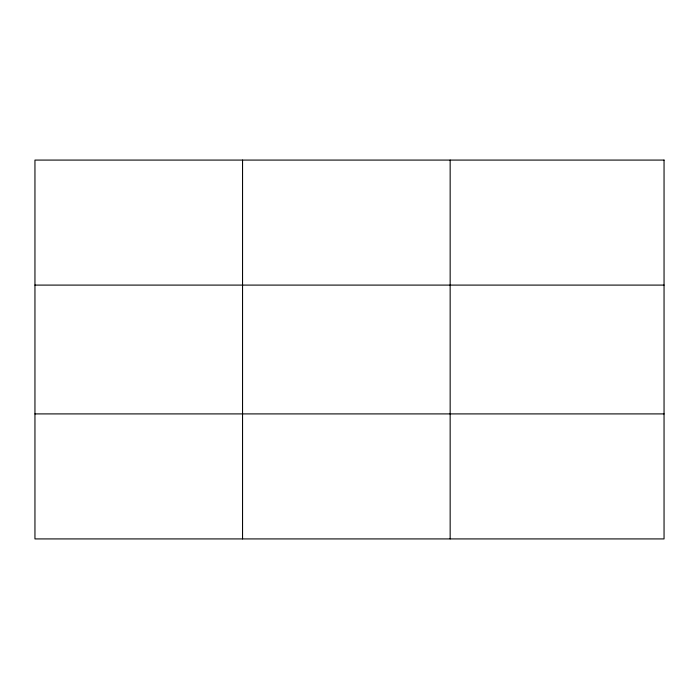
<?xml version="1.0" encoding="UTF-8"?>
<svg xmlns="http://www.w3.org/2000/svg" width="699" height="699" viewBox="0 0 699 699"><rect width="100%" height="100%" fill="white"/><g stroke="black" fill="none" stroke-linecap="round" stroke-linejoin="round"><path stroke-width="1.05" d="M242.553 160.08L242.553 538.92M450.156 160.08L450.156 538.92M34.95 285.096L664.05 285.096M34.95 413.904L664.05 413.904M664.05 160.08L664.05 538.92L34.95 538.92L34.95 160.08L664.05 160.08"/></g></svg>
